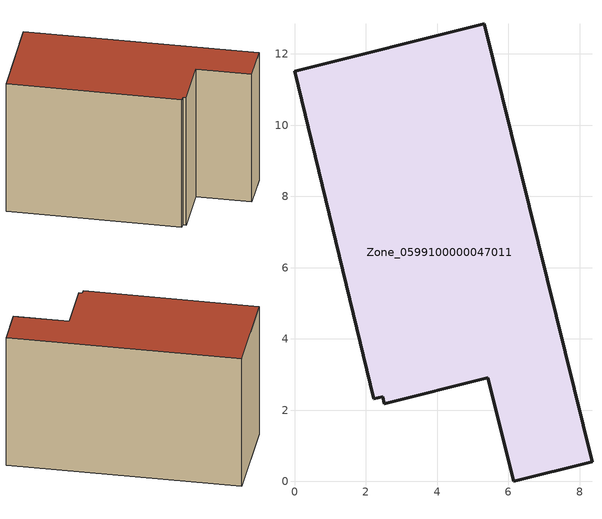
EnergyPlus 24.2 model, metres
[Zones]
Zone_0599100000047011
 floor ground (C_G): 2.52,2.18 2.47,2.38 2.23,2.32 0,11.51 5.32,12.85 8.35,0.55 6.15,0 5.42,2.91 z0
 wall outside (C_F): 6.15,0 8.35,0.55 5.32,12.85 0,11.51 2.23,2.32 2.47,2.38 2.52,2.18 5.42,2.91 6.15,0 z0:7.84
 roof outside (C_R): 2.47,2.38 2.52,2.18 5.42,2.91 6.15,0 8.35,0.55 5.32,12.85 0,11.51 2.23,2.32 z7.84
[BUILDING]
Pand.0599100000047011: North Axis=0; Terrain=City; Loads Convergence Tolerance Value=0.04; Temperature Convergence Tolerance Value=0.4; Solar Distribution=FullExterior; Maximum Number of Warmup Days=25; Minimum Number of Warmup Days=1
[Site:Location]
Rotterdam.The.Hague.AP_ZH_NLD Design_Conditions: Latitude=51.96; Longitude=4.45; Time Zone=1; Elevation=-4.5
[SITE:GROUNDTEMPERATURE:BUILDINGSURFACE]
18, 18, 18, 18, 18, 18, 18, 18, 18, 18, 18, 18
[MATERIAL] Thermal Absorptance=0.9; Solar Absorptance=0.7; Visible Absorptance=0.7
Name | Roughness | Thickness | Conductivity | Density | Specific Heat
G.TI.1975-1991 | MediumSmooth | 0.15 | 0.288461 | 540 | 1210
F.TI.1975-1991 | Rough | 0.3 | 0.230769 | 1920 | 840
R.TI.1975-1991 | MediumRough | 0.2 | 0.153846 | 1500 | 1000
[CONSTRUCTION]
C_G: G.TI.1975-1991
C_F: F.TI.1975-1991
C_R: R.TI.1975-1991
[ZONE]
Zone_0599100000047011: Type=1; Multiplier=1; Ceiling Height=Autocalculate; Volume=Autocalculate; Floor Area=autocalculate; Part of Total Floor Area=Yes
[ZONEINFILTRATION:DESIGNFLOWRATE]
Infil_Zone_0599100000047011: Zone or ZoneList or Space or SpaceList=Zone_0599100000047011; Schedule=AlwaysOn; Design Flow Rate Calculation Method=Flow/Area; Flow Rate per Floor Area=0.003; Constant Term Coefficient=1; Temperature Term Coefficient=0; Velocity Term Coefficient=0; Velocity Squared Term Coefficient=0
[HVACTEMPLATE:ZONE:IDEALLOADSAIRSYSTEM]
Zone_0599100000047011: Maximum Heating Supply Air Temperature=50; Minimum Cooling Supply Air Temperature=13; Maximum Heating Supply Air Humidity Ratio=0.0156; Minimum Cooling Supply Air Humidity Ratio=0.0077; Heating Limit=NoLimit; Cooling Limit=NoLimit; Dehumidification Control Type=ConstantSensibleHeatRatio; Cooling Sensible Heat Ratio=0.7; Dehumidification Setpoint=60; Humidification Control Type=None; Humidification Setpoint=30; Outdoor Air Method=None; Outdoor Air Flow Rate per Person=0.00944; Outdoor Air Flow Rate per Zone Floor Area=0; Outdoor Air Flow Rate per Zone=0; Demand Controlled Ventilation Type=None; Outdoor Air Economizer Type=NoEconomizer; Heat Recovery Type=None; Sensible Heat Recovery Effectiveness=0.7; Latent Heat Recovery Effectiveness=0.65
[ZONECONTROL:THERMOSTAT]
ThermostatControl_Zone_0599100000047011: Zone or ZoneList=Zone_0599100000047011; Control Type Schedule=DualSetpointControlType; Control 1=Thermostat_Zone_0599100000047011; Temperature Difference Between Cutout And Setpoint=0
[THERMOSTATSETPOINT:DUALSETPOINT]
Thermostat_Zone_0599100000047011: Heating Setpoint Temperature Schedule=HeatingSetpoint_Zone_0599100000047011; Cooling Setpoint Temperature Schedule=CoolingSetpoint_Zone_0599100000047011
[SCHEDULE:COMPACT]
HeatingSetpoint_Zone_0599100000047011: Through: 12/31, For: AllDays, Until: 24:00, 21
CoolingSetpoint_Zone_0599100000047011: Through: 12/31, For: AllDays, Until: 24:00, 24
DualSetpointControlType: Through: 12/31, For: AllDays, Until: 24:00, 4
AlwaysOn: Through: 12/31, For: AllDays, Until: 24:00, 1
